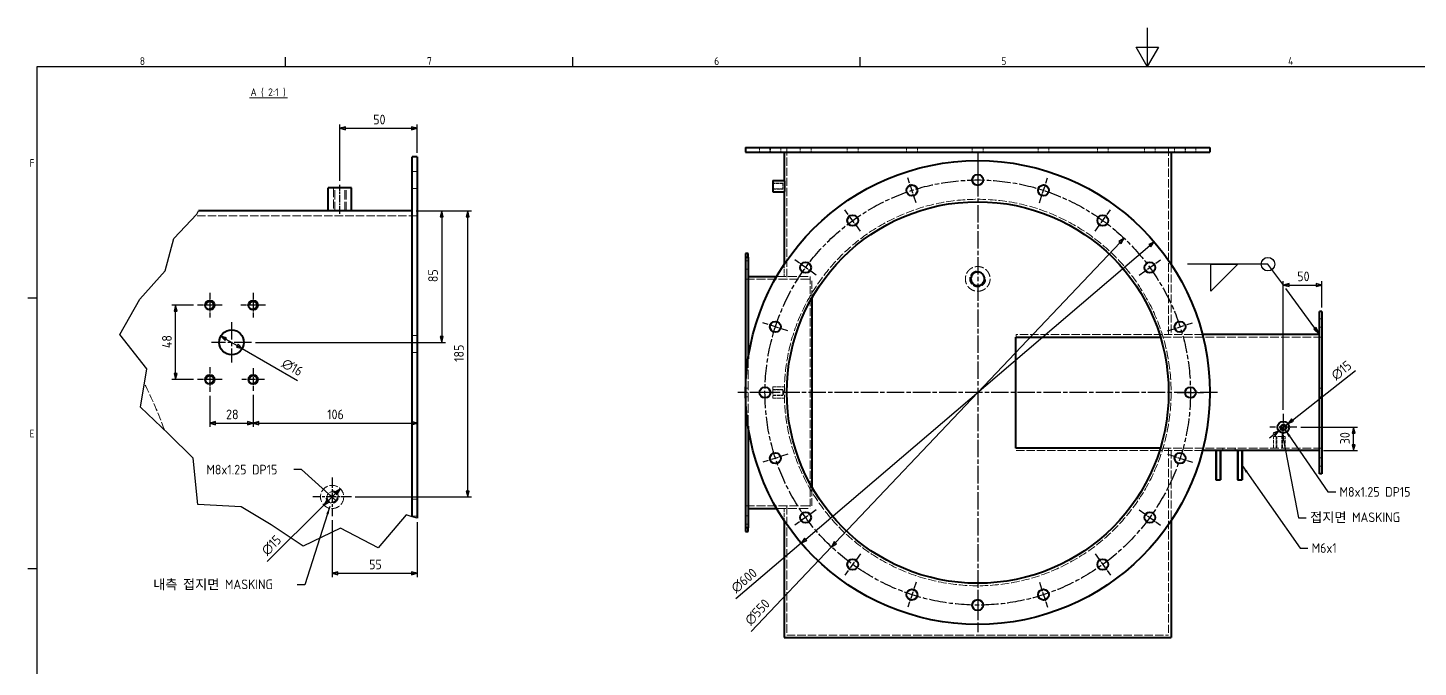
# Model space of a CAD drawing. Header units: millimetres. Extents: x 0 to 2970, y 0 to 2100.
# Drawn here: x 38 to 1835, y 1273 to 2100 of the extents above; entities that cross this region are included whole.
import ezdxf

# ---------------------------------------------------------------- set-up
doc = ezdxf.new("R2010")
doc.units = ezdxf.units.MM
doc.header["$LTSCALE"] = 5
doc.linetypes.add('CHAIN', pattern=[0.3543, 0.2362, -0.0295, 0.0591, -0.0295])
doc.linetypes.add('DASHED', pattern=[0.2067, 0.1654, -0.0413])
doc.layers.get('0').update_dxf_attribs({"color": 3, "lineweight": 25})
for name, color, linetype, lineweight in [('가려진 것(ISO)', 2, 'DASHED', 18), ('가시적인 것(ISO)', 3, 'Continuous', 40), ('가시적인 좁은 것(ISO)', 3, 'Continuous', 35), ('경계(ISO)', 7, 'Continuous', 25), ('기호(ISO)', 5, 'Continuous', 25), ('끊기 선(JIS)', 7, 'Continuous', 25), ('중심 표식(ISO)', 1, 'Continuous', 25), ('중심선(ISO)', 1, 'Continuous', 25), ('치수(ISO)', 2, 'Continuous', 25)]:
    doc.layers.add(name, color=color, linetype=linetype, lineweight=lineweight)
doc.styles.add('문자 텍스트_PSTEK_POSCO', font='isocp.shx')
doc.styles.add('치수 텍스트_PSTEK_POSCO', font='isocp.shx')
doc.styles.add('텍스트 스타일512', font='isocp.shx')
doc.dimstyles.new('치수_PSTEK_POSCO', dxfattribs={"dimscale": 5, "dimtxt": 2.5, "dimasz": 1.5, "dimexe": 1, "dimexo": 1, "dimgap": 1, "dimtad": 1, "dimrnd": 1e-08, "dimdsep": 46, "dimtxsty": '치수 텍스트_PSTEK_POSCO', "dimblk": 'Filled-2', "dimcen": 0.09, "dimdle": 10, "dimclrd": 7, "dimclre": 7, "dimclrt": 2, "dimadec": 1, "dimazin": 2, "dimtfac": 1, "dimtmove": 0, "dimatfit": 3, "dimfxl": 0, "dimtolj": 1, "dimlwd": -1, "dimlwe": -1, "dimarcsym": 0})
doc.dimstyles.new('치수_PSTEK_POSCO$7', dxfattribs={"dimscale": 5, "dimtxt": 2.5, "dimasz": 2, "dimexe": 1, "dimexo": 1, "dimgap": 1, "dimtad": 1, "dimrnd": 1e-08, "dimdsep": 46, "dimtxsty": '치수 텍스트_PSTEK_POSCO', "dimblk": 'Filled-2', "dimcen": 0.09, "dimdle": 10, "dimclrd": 7, "dimclre": 7, "dimclrt": 2, "dimadec": 1, "dimazin": 2, "dimtfac": 1, "dimtmove": 0, "dimatfit": 3, "dimfxl": 0, "dimtolj": 1, "dimlwd": -1, "dimlwe": -1, "dimarcsym": 0})

# ---------------------------------------------------------------- blocks, each defined once
blk = doc.blocks.new('경계 Default Border')
at = {"layer": '경계(ISO)'}
for p, q in [((74.25, 410), (74.25, 412.4)), ((148.5, 410), (148.5, 412.4)), ((222.75, 410), (222.75, 412.4)), ((10, 350), (7.6, 350)), ((10, 280), (7.6, 280))]:
    blk.add_line(p, q, dxfattribs=at)
at = {"layer": '경계(ISO)', "flags": 128}
for points in [[(297, 420), (297, 410), (294.11, 415), (299.89, 415), (297, 410)], [(10, 10), (10, 410), (584, 410), (584, 10), (10, 10)]]:
    blk.add_lwpolyline(points, dxfattribs=at)
at = {"layer": '경계(ISO)', "color": 2, "char_height": 2, "attachment_point": 7, "style": '문자 텍스트_PSTEK_POSCO'}
for s, insert in [('8', (36.55, 410.38)), ('7', (110.8, 410.4)), ('6', (185.05, 410.38)), ('5', (259.3, 410.38)), ('4', (333.44, 410.4)), ('F', (8.03, 384)), ('E', (8.03, 313.98))]:
    blk.add_mtext(s, dxfattribs=dict(at, insert=insert))
blk = doc.blocks.new('Filled-2')
at = {"color": 0}
for p, q in [((0, 0), (-1, 0.27)), ((-1, 0.27), (-1, -0.27)), ((-1, 0), (0, 0)), ((-1, -0.27), (0, 0))]:
    blk.add_line(p, q, dxfattribs=at)
at = {"color": 0, "flags": 128}
blk.add_lwpolyline([(-1, -0.27), (0, 0), (-1, 0.27), (-1, -0.27)], dxfattribs=at)
at = {"color": 0}
blk.add_solid([(-1, -0.27), (0, 0), (-1, 0.27), (-1, -0.27)], dxfattribs=at)
blk = doc.blocks.new('*D36')
at = {"layer": 'Defpoints', "color": 0, "transparency": 16777216}
for p in [(273.3, 1629), (329.3, 1630.2), (329.3, 1588.5)]:
    blk.add_point(p, dxfattribs=at)
at = {"layer": '치수(ISO)', "color": 7, "transparency": 16777216}
for p, q in [((273.3, 1624), (273.3, 1583.5)), ((329.3, 1625.2), (329.3, 1583.5)), ((280.8, 1588.5), (321.8, 1588.5))]:
    blk.add_line(p, q, dxfattribs=at)
at = {"layer": '치수(ISO)', "color": 7, "transparency": 16777216, "xscale": 7.5, "yscale": 7.5, "zscale": 7.5, "rotation": 180}
blk.add_blockref('Filled-2', (273.3, 1588.5), dxfattribs=at)
at = {"layer": '치수(ISO)', "color": 7, "transparency": 16777216, "xscale": 7.5, "yscale": 7.5, "zscale": 7.5}
blk.add_blockref('Filled-2', (329.3, 1588.5), dxfattribs=at)
at = {"layer": '치수(ISO)', "color": 2, "transparency": 16777216, "insert": (294.3, 1599.8), "char_height": 12.5, "attachment_point": 4, "style": '치수 텍스트_PSTEK_POSCO'}
blk.add_mtext('\\A1;28', dxfattribs=at)
blk = doc.blocks.new('*D37')
at = {"layer": 'Defpoints', "color": 0, "transparency": 16777216}
for p in [(329.3, 1630.2), (541.3, 1588.5), (541.3, 1588.5)]:
    blk.add_point(p, dxfattribs=at)
at = {"layer": '치수(ISO)', "color": 7, "transparency": 16777216}
for p, q in [((329.3, 1625.2), (329.3, 1583.5)), ((336.8, 1588.5), (533.8, 1588.5))]:
    blk.add_line(p, q, dxfattribs=at)
at = {"layer": '치수(ISO)', "color": 7, "transparency": 16777216, "xscale": 7.5, "yscale": 7.5, "zscale": 7.5, "rotation": 180}
blk.add_blockref('Filled-2', (329.3, 1588.5), dxfattribs=at)
at = {"layer": '치수(ISO)', "color": 7, "transparency": 16777216, "xscale": 7.5, "yscale": 7.5, "zscale": 7.5}
blk.add_blockref('Filled-2', (541.3, 1588.5), dxfattribs=at)
at = {"layer": '치수(ISO)', "color": 2, "transparency": 16777216, "insert": (425, 1599.8), "char_height": 12.5, "attachment_point": 4, "style": '치수 텍스트_PSTEK_POSCO'}
blk.add_mtext('\\A1;106', dxfattribs=at)
blk = doc.blocks.new('*D38')
at = {"layer": 'Defpoints', "color": 0, "transparency": 16777216}
for p in [(534.9, 1863), (327.3, 1693), (573, 1693)]:
    blk.add_point(p, dxfattribs=at)
at = {"layer": '치수(ISO)', "color": 7, "transparency": 16777216}
for p, q in [((539.9, 1863), (578, 1863)), ((573, 1855.5), (573, 1700.5)), ((332.3, 1693), (578, 1693))]:
    blk.add_line(p, q, dxfattribs=at)
at = {"layer": '치수(ISO)', "color": 7, "transparency": 16777216, "xscale": 7.5, "yscale": 7.5, "zscale": 7.5}
for p, rotation in [((573, 1863), 90), ((573, 1693), 270)]:
    blk.add_blockref('Filled-2', p, dxfattribs=dict(at, rotation=rotation))
at = {"layer": '치수(ISO)', "color": 2, "transparency": 16777216, "insert": (561.8, 1770.9), "char_height": 12.5, "attachment_point": 4, "rotation": 90, "style": '치수 텍스트_PSTEK_POSCO'}
blk.add_mtext('\\A1;85', dxfattribs=at)
blk = doc.blocks.new('*D39')
at = {"layer": 'Defpoints', "color": 0, "transparency": 16777216}
for p in [(229.1, 1741), (257.3, 1741), (257.3, 1645)]:
    blk.add_point(p, dxfattribs=at)
at = {"layer": '치수(ISO)', "color": 7, "transparency": 16777216}
for p, q in [((252.3, 1741), (224.1, 1741)), ((229.1, 1652.5), (229.1, 1733.5)), ((252.3, 1645), (224.1, 1645))]:
    blk.add_line(p, q, dxfattribs=at)
at = {"layer": '치수(ISO)', "color": 7, "transparency": 16777216, "xscale": 7.5, "yscale": 7.5, "zscale": 7.5}
for p, rotation in [((229.1, 1741), 90), ((229.1, 1645), 270)]:
    blk.add_blockref('Filled-2', p, dxfattribs=dict(at, rotation=rotation))
at = {"layer": '치수(ISO)', "color": 2, "transparency": 16777216, "insert": (217.8, 1685.5), "char_height": 12.5, "attachment_point": 4, "rotation": 90, "style": '치수 텍스트_PSTEK_POSCO'}
blk.add_mtext('\\A1;48', dxfattribs=at)
blk = doc.blocks.new('*D40')
at = {"layer": 'Defpoints', "color": 0, "transparency": 16777216}
for p in [(287.5, 1701), (315.2, 1685)]:
    blk.add_point(p, dxfattribs=at)
at = {"layer": '치수(ISO)', "color": 7, "transparency": 16777216}
for p, q in [((294, 1697.3), (308.7, 1688.8)), ((315.2, 1685), (386.8, 1643.7))]:
    blk.add_line(p, q, dxfattribs=at)
at = {"layer": '치수(ISO)', "color": 7, "transparency": 16777216, "xscale": 7.5, "yscale": 7.5, "zscale": 7.5}
for p, rotation in [((287.5, 1701), 150.0000000000048), ((315.2, 1685), 330.0000000000048)]:
    blk.add_blockref('Filled-2', p, dxfattribs=dict(at, rotation=rotation))
at = {"layer": '치수(ISO)', "color": 2, "transparency": 16777216, "insert": (368.1, 1667.5), "char_height": 12.5, "attachment_point": 4, "rotation": 330, "style": '치수 텍스트_PSTEK_POSCO'}
blk.add_mtext('\\A1;∅16', dxfattribs=at)
blk = doc.blocks.new('*D41')
at = {"layer": 'Defpoints', "color": 0, "transparency": 16777216}
for p in [(541.3, 1970), (541.3, 1933), (441.3, 1896.8)]:
    blk.add_point(p, dxfattribs=at)
at = {"layer": '치수(ISO)', "color": 7, "transparency": 16777216}
for p, q in [((441.3, 1901.8), (441.3, 1975)), ((448.8, 1970), (533.8, 1970)), ((541.3, 1938), (541.3, 1975))]:
    blk.add_line(p, q, dxfattribs=at)
at = {"layer": '치수(ISO)', "color": 7, "transparency": 16777216, "xscale": 7.5, "yscale": 7.5, "zscale": 7.5, "rotation": 180}
blk.add_blockref('Filled-2', (441.3, 1970), dxfattribs=at)
at = {"layer": '치수(ISO)', "color": 7, "transparency": 16777216, "xscale": 7.5, "yscale": 7.5, "zscale": 7.5}
blk.add_blockref('Filled-2', (541.3, 1970), dxfattribs=at)
at = {"layer": '치수(ISO)', "color": 2, "transparency": 16777216, "insert": (484.5, 1981.3), "char_height": 12.5, "attachment_point": 4, "style": '치수 텍스트_PSTEK_POSCO'}
blk.add_mtext('\\A1;50', dxfattribs=at)
blk = doc.blocks.new('*D42')
at = {"layer": 'Defpoints', "color": 0, "transparency": 16777216}
for p in [(1710.9, 1767.1), (1710.9, 1733.1), (1660.9, 1600.6)]:
    blk.add_point(p, dxfattribs=at)
at = {"layer": '치수(ISO)', "color": 7, "transparency": 16777216}
for p, q in [((1660.9, 1605.6), (1660.9, 1772.1)), ((1668.4, 1767.1), (1703.4, 1767.1)), ((1710.9, 1738.1), (1710.9, 1772.1))]:
    blk.add_line(p, q, dxfattribs=at)
at = {"layer": '치수(ISO)', "color": 7, "transparency": 16777216, "xscale": 7.5, "yscale": 7.5, "zscale": 7.5, "rotation": 180}
blk.add_blockref('Filled-2', (1660.9, 1767.1), dxfattribs=at)
at = {"layer": '치수(ISO)', "color": 7, "transparency": 16777216, "xscale": 7.5, "yscale": 7.5, "zscale": 7.5}
blk.add_blockref('Filled-2', (1710.9, 1767.1), dxfattribs=at)
at = {"layer": '치수(ISO)', "color": 2, "transparency": 16777216, "insert": (1679, 1778.4), "char_height": 12.5, "attachment_point": 4, "style": '치수 텍스트_PSTEK_POSCO'}
blk.add_mtext('\\A1;50', dxfattribs=at)
blk = doc.blocks.new('*D43')
at = {"layer": 'Defpoints', "color": 0, "transparency": 16777216}
for p in [(1678.4, 1583.1), (1751.8, 1583.1), (1707.7, 1553.1)]:
    blk.add_point(p, dxfattribs=at)
at = {"layer": '치수(ISO)', "color": 7, "transparency": 16777216}
for p, q in [((1683.4, 1583.1), (1756.8, 1583.1)), ((1751.8, 1560.6), (1751.8, 1575.6)), ((1712.7, 1553.1), (1756.8, 1553.1))]:
    blk.add_line(p, q, dxfattribs=at)
at = {"layer": '치수(ISO)', "color": 7, "transparency": 16777216, "xscale": 7.5, "yscale": 7.5, "zscale": 7.5}
for p, rotation in [((1751.8, 1583.1), 90), ((1751.8, 1553.1), 270)]:
    blk.add_blockref('Filled-2', p, dxfattribs=dict(at, rotation=rotation))
at = {"layer": '치수(ISO)', "color": 2, "transparency": 16777216, "insert": (1740.6, 1561.2), "char_height": 12.5, "attachment_point": 4, "rotation": 90, "style": '치수 텍스트_PSTEK_POSCO'}
blk.add_mtext('\\A1;30', dxfattribs=at)
blk = doc.blocks.new('*D44')
at = {"layer": 'Defpoints', "color": 0, "transparency": 16777216}
for p in [(1666.8, 1587.8), (1655, 1578.5)]:
    blk.add_point(p, dxfattribs=at)
at = {"layer": '치수(ISO)', "color": 7, "transparency": 16777216}
for p, q in [((1672.7, 1592.4), (1754.3, 1656.7)), ((1655, 1578.5), (1666.8, 1587.8)), ((1649.1, 1573.8), (1643.3, 1569.2))]:
    blk.add_line(p, q, dxfattribs=at)
at = {"layer": '치수(ISO)', "color": 7, "transparency": 16777216, "xscale": 7.5, "yscale": 7.5, "zscale": 7.5}
for p, rotation in [((1666.8, 1587.8), 218.2331108641591), ((1655, 1578.5), 38.23311086415909)]:
    blk.add_blockref('Filled-2', p, dxfattribs=dict(at, rotation=rotation))
at = {"layer": '치수(ISO)', "color": 2, "transparency": 16777216, "insert": (1725.3, 1648.2), "char_height": 12.5, "attachment_point": 4, "rotation": 38.2331, "style": '치수 텍스트_PSTEK_POSCO'}
blk.add_mtext('\\A1;∅15', dxfattribs=at)
blk = doc.blocks.new('*D45')
at = {"layer": 'Defpoints', "color": 0, "transparency": 16777216}
for p in [(431.3, 1468), (541.3, 1465.5), (541.3, 1394.3)]:
    blk.add_point(p, dxfattribs=at)
at = {"layer": '치수(ISO)', "color": 7, "transparency": 16777216}
for p, q in [((431.3, 1463), (431.3, 1389.3)), ((541.3, 1460.5), (541.3, 1389.3)), ((438.8, 1394.3), (533.8, 1394.3))]:
    blk.add_line(p, q, dxfattribs=at)
at = {"layer": '치수(ISO)', "color": 7, "transparency": 16777216, "xscale": 7.5, "yscale": 7.5, "zscale": 7.5, "rotation": 180}
blk.add_blockref('Filled-2', (431.3, 1394.3), dxfattribs=at)
at = {"layer": '치수(ISO)', "color": 7, "transparency": 16777216, "xscale": 7.5, "yscale": 7.5, "zscale": 7.5}
blk.add_blockref('Filled-2', (541.3, 1394.3), dxfattribs=at)
at = {"layer": '치수(ISO)', "color": 2, "transparency": 16777216, "insert": (479.2, 1405.6), "char_height": 12.5, "attachment_point": 4, "style": '치수 텍스트_PSTEK_POSCO'}
blk.add_mtext('\\A1;55', dxfattribs=at)
blk = doc.blocks.new('*D46')
at = {"layer": 'Defpoints', "color": 0, "transparency": 16777216}
for p in [(534.9, 1863), (606.6, 1863), (456.3, 1493)]:
    blk.add_point(p, dxfattribs=at)
at = {"layer": '치수(ISO)', "color": 7, "transparency": 16777216}
for p, q in [((539.9, 1863), (611.6, 1863)), ((606.6, 1500.5), (606.6, 1855.5)), ((461.3, 1493), (611.6, 1493))]:
    blk.add_line(p, q, dxfattribs=at)
at = {"layer": '치수(ISO)', "color": 7, "transparency": 16777216, "xscale": 7.5, "yscale": 7.5, "zscale": 7.5}
for p, rotation in [((606.6, 1863), 90), ((606.6, 1493), 270)]:
    blk.add_blockref('Filled-2', p, dxfattribs=dict(at, rotation=rotation))
at = {"layer": '치수(ISO)', "color": 2, "transparency": 16777216, "insert": (595.3, 1667.8), "char_height": 12.5, "attachment_point": 4, "rotation": 90, "style": '치수 텍스트_PSTEK_POSCO'}
blk.add_mtext('\\A1;185', dxfattribs=at)
blk = doc.blocks.new('*D47')
at = {"layer": 'Defpoints', "color": 0, "transparency": 16777216}
for p in [(442, 1503.6), (420.7, 1482.4)]:
    blk.add_point(p, dxfattribs=at)
at = {"layer": '치수(ISO)', "color": 7, "transparency": 16777216}
for p, q in [((436.7, 1498.3), (426, 1487.7)), ((420.7, 1482.4), (347.6, 1409.3))]:
    blk.add_line(p, q, dxfattribs=at)
at = {"layer": '치수(ISO)', "color": 7, "transparency": 16777216, "xscale": 7.5, "yscale": 7.5, "zscale": 7.5}
for p, rotation in [((442, 1503.6), 44.99999999999113), ((420.7, 1482.4), 224.9999999999911)]:
    blk.add_blockref('Filled-2', p, dxfattribs=dict(at, rotation=rotation))
at = {"layer": '치수(ISO)', "color": 2, "transparency": 16777216, "insert": (343.2, 1420.8), "char_height": 12.5, "attachment_point": 4, "rotation": 45, "style": '치수 텍스트_PSTEK_POSCO'}
blk.add_mtext('\\A1;∅15', dxfattribs=at)
blk = doc.blocks.new('*D48')
at = {"layer": 'Defpoints', "color": 0, "transparency": 16777216}
for p in [(1494, 1823), (1037.8, 1433.2)]:
    blk.add_point(p, dxfattribs=at)
at = {"layer": '치수(ISO)', "color": 7, "transparency": 16777216}
for p, q in [((1488.3, 1818.1), (1043.6, 1438.1)), ((1037.8, 1433.2), (953.3, 1361))]:
    blk.add_line(p, q, dxfattribs=at)
at = {"layer": '치수(ISO)', "color": 7, "transparency": 16777216, "xscale": 7.5, "yscale": 7.5, "zscale": 7.5}
for p, rotation in [((1494, 1823), 40.51368063822812), ((1037.8, 1433.2), 220.5136806382281)]:
    blk.add_blockref('Filled-2', p, dxfattribs=dict(at, rotation=rotation))
at = {"layer": '치수(ISO)', "color": 2, "transparency": 16777216, "insert": (949.8, 1372.8), "char_height": 12.5, "attachment_point": 4, "rotation": 40.5137, "style": '치수 텍스트_PSTEK_POSCO'}
blk.add_mtext('\\A1;∅600', dxfattribs=at)
blk = doc.blocks.new('*D49')
at = {"layer": 'Defpoints', "color": 0, "transparency": 16777216}
for p in [(1455.1, 1827.7), (1076.8, 1428.5)]:
    blk.add_point(p, dxfattribs=at)
at = {"layer": '치수(ISO)', "color": 7, "transparency": 16777216}
for p, q in [((1449.9, 1822.3), (1081.9, 1433.9)), ((1076.8, 1428.5), (972.9, 1318.9))]:
    blk.add_line(p, q, dxfattribs=at)
at = {"layer": '치수(ISO)', "color": 7, "transparency": 16777216, "xscale": 7.5, "yscale": 7.5, "zscale": 7.5}
for p, rotation in [((1455.1, 1827.7), 46.54024330876851), ((1076.8, 1428.5), 226.5402433087685)]:
    blk.add_blockref('Filled-2', p, dxfattribs=dict(at, rotation=rotation))
at = {"layer": '치수(ISO)', "color": 2, "transparency": 16777216, "insert": (968.2, 1330.3), "char_height": 12.5, "attachment_point": 4, "rotation": 46.5402, "style": '치수 텍스트_PSTEK_POSCO'}
blk.add_mtext('\\A1;∅550', dxfattribs=at)
blk = doc.blocks.new('용접 기호 식별자3')
at = {"layer": '기호(ISO)', "color": 7}
for p, q in [((328.21, 358.84), (307.46, 358.84)), ((332.29, 353.28), (328.21, 358.84)), ((340.36, 342.24), (332.83, 352.53)), ((340.69, 342.47), (340.04, 342)), ((340.04, 342), (341.55, 340.62)), ((340.36, 342.24), (341.55, 340.62)), ((341.55, 340.62), (340.69, 342.47))]:
    blk.add_line(p, q, dxfattribs=at)
at = {"layer": '기호(ISO)'}
for p, q in [((313.46, 358.84), (320.46, 358.84)), ((320.46, 358.84), (313.46, 351.84)), ((313.46, 351.84), (313.46, 358.84))]:
    blk.add_line(p, q, dxfattribs=at)
at = {"layer": '기호(ISO)', "color": 7, "flags": 128}
blk.add_lwpolyline([(340.04, 342), (341.55, 340.62), (340.69, 342.47), (340.04, 342)], dxfattribs=at)
at = {"layer": '기호(ISO)'}
blk.add_circle((328.21, 358.84), 1.75, dxfattribs=at)
at = {"layer": '기호(ISO)', "color": 7}
blk.add_solid([(340.04, 342), (341.55, 340.62), (340.69, 342.47), (340.04, 342)], dxfattribs=at)

msp = doc.modelspace()

# ---------------------------------------------------------------- linework, layer by layer
at = {"layer": '가려진 것(ISO)', "ltscale": 2.285536}
for p, q in [((983.9251, 1939.1106), (983.9251, 1945.1106)), ((997.3846, 1939.1106), (997.3846, 1945.1106)), ((997.9251, 1939.1106), (997.9251, 1945.1106)), ((1011.3846, 1939.1106), (1011.3846, 1945.1106)), ((1036.4454, 1939.1106), (1036.4454, 1945.1106)), ((1050.4454, 1939.1106), (1050.4454, 1945.1106)), ((1097.2842, 1939.1106), (1097.2842, 1945.1106)), ((1111.2842, 1939.1106), (1111.2842, 1945.1106)), ((1173.9454, 1939.1106), (1173.9454, 1945.1106)), ((1187.9454, 1939.1106), (1187.9454, 1945.1106)), ((1258.9251, 1939.1106), (1258.9251, 1945.1106)), ((1272.9251, 1939.1106), (1272.9251, 1945.1106)), ((1343.9048, 1939.1106), (1343.9048, 1945.1106)), ((1357.9048, 1939.1106), (1357.9048, 1945.1106)), ((1420.566, 1939.1106), (1420.566, 1945.1106)), ((1434.566, 1939.1106), (1434.566, 1945.1106)), ((1481.4048, 1939.1106), (1481.4048, 1945.1106)), ((1495.4048, 1939.1106), (1495.4048, 1945.1106)), ((1520.4656, 1939.1106), (1520.4656, 1945.1106)), ((1533.9251, 1939.1106), (1533.9251, 1945.1106)), ((1534.4656, 1939.1106), (1534.4656, 1945.1106)), ((1547.9251, 1939.1106), (1547.9251, 1945.1106))]:
    msp.add_line(p, q, dxfattribs=at)
at = {"layer": '가려진 것(ISO)', "ltscale": 12.667932}
msp.add_line((1019.1251, 1945.1106), (1019.1251, 1774.9106), dxfattribs=at)
at = {"layer": '가려진 것(ISO)', "ltscale": 13.18067}
msp.add_line((1512.7251, 1945.1106), (1512.7251, 1699.9106), dxfattribs=at)
at = {"layer": '가려진 것(ISO)', "ltscale": 2.437912}
for p, q in [((534.9494, 1914.0095), (541.3494, 1914.0095)), ((534.9494, 1892.0095), (541.3494, 1892.0095)), ((534.9494, 1702.0095), (541.3494, 1702.0095)), ((534.9494, 1680.0095), (541.3494, 1680.0095)), ((534.9494, 1490.0095), (541.3494, 1490.0095)), ((534.9494, 1468.0095), (541.3494, 1468.0095))]:
    msp.add_line(p, q, dxfattribs=at)
at = {"layer": '가려진 것(ISO)', "ltscale": 14.513788}
for p, q in [((433.3494, 1893.0095), (433.3494, 1863.0095)), ((434.7024, 1863.0095), (434.7024, 1893.0095)), ((447.9964, 1863.0095), (447.9964, 1893.0095)), ((449.3494, 1863.0095), (449.3494, 1893.0095))]:
    msp.add_line(p, q, dxfattribs=at)
at = {"layer": '가려진 것(ISO)', "ltscale": 4.952111}
for p, q in [((1013.9251, 1899.1106), (1000.9251, 1899.1106)), ((1013.9251, 1898.4341), (1000.9251, 1898.4341)), ((1013.9251, 1891.7871), (1000.9251, 1891.7871)), ((1000.9251, 1891.1106), (1013.9251, 1891.1106)), ((1013.9251, 1632.1106), (1000.9251, 1632.1106)), ((1000.9251, 1631.4341), (1013.9251, 1631.4341)), ((1000.9251, 1624.7871), (1013.9251, 1624.7871)), ((1000.9251, 1624.1106), (1013.9251, 1624.1106))]:
    msp.add_line(p, q, dxfattribs=at)
at = {"layer": '가려진 것(ISO)', "ltscale": 4.786925}
for p, q in [((1013.9251, 1899.1106), (1013.9251, 1891.1106)), ((1013.9251, 1624.1106), (1013.9251, 1632.1106))]:
    msp.add_line(p, q, dxfattribs=at)
at = {"layer": '가려진 것(ISO)', "ltscale": 13.234073}
msp.add_line((541.3494, 1856.6095), (254.1237, 1856.6095), dxfattribs=at)
at = {"layer": '가려진 것(ISO)', "ltscale": 1.218906}
for p, q in [((969.1251, 1798.6106), (965.9251, 1798.6106)), ((969.1251, 1787.6106), (965.9251, 1787.6106)), ((1707.7251, 1723.6106), (1710.9251, 1723.6106)), ((1707.7251, 1712.6106), (1710.9251, 1712.6106)), ((969.1251, 1633.6106), (965.9251, 1633.6106)), ((969.1251, 1622.6106), (965.9251, 1622.6106)), ((1707.7251, 1633.6106), (1710.9251, 1633.6106)), ((1707.7251, 1622.6106), (1710.9251, 1622.6106)), ((1582.9251, 1556.3106), (1582.9251, 1553.1106)), ((1598.9251, 1556.3106), (1598.9251, 1553.1106)), ((1707.7251, 1543.6106), (1710.9251, 1543.6106)), ((1707.7251, 1532.6106), (1710.9251, 1532.6106)), ((969.1251, 1468.6106), (965.9251, 1468.6106)), ((969.1251, 1457.6106), (965.9251, 1457.6106))]:
    msp.add_line(p, q, dxfattribs=at)
at = {"layer": '가려진 것(ISO)', "ltscale": 6.030642}
for p, q in [((1015.9251, 1793.9419), (1015.9251, 1778.1106)), ((1015.9251, 1478.1106), (1015.9251, 1462.2794))]:
    msp.add_line(p, q, dxfattribs=at)
at = {"layer": '가려진 것(ISO)', "ltscale": 12.555289}
for p, q in [((1515.9251, 1793.9419), (1515.9251, 1703.1106)), ((1515.9251, 1553.1106), (1515.9251, 1462.2794))]:
    msp.add_line(p, q, dxfattribs=at)
at = {"layer": '가려진 것(ISO)', "ltscale": 13.763767}
for p, q in [((965.9251, 1774.9106), (1051.2742, 1774.9106)), ((965.9251, 1481.3106), (1051.2742, 1481.3106))]:
    msp.add_line(p, q, dxfattribs=at)
at = {"layer": '가려진 것(ISO)', "ltscale": 13.965899}
for p, q in [((1006.1175, 1778.1106), (1049.4188, 1778.1106)), ((1006.1175, 1478.1106), (1049.4188, 1478.1106))]:
    msp.add_line(p, q, dxfattribs=at)
at = {"layer": '가려진 것(ISO)', "ltscale": 12.094824}
for p, q in [((1049.4188, 1778.1106), (1049.4188, 1753.1106)), ((1051.2742, 1749.9106), (1051.2742, 1774.9106)), ((1049.4188, 1503.1106), (1049.4188, 1478.1106)), ((1051.2742, 1481.3106), (1051.2742, 1506.3106))]:
    msp.add_line(p, q, dxfattribs=at)
at = {"layer": '가려진 것(ISO)', "ltscale": 12.731393}
msp.add_line((1049.4188, 1503.1106), (1049.4188, 1753.1106), dxfattribs=at)
at = {"layer": '가려진 것(ISO)', "ltscale": 12.890285}
for p, q in [((1504.4099, 1703.1106), (1315.6745, 1703.1106)), ((1315.6745, 1553.1106), (1504.4099, 1553.1106))]:
    msp.add_line(p, q, dxfattribs=at)
at = {"layer": '가려진 것(ISO)', "ltscale": 13.194353}
msp.add_line((1315.6745, 1703.1106), (1315.6745, 1553.1106), dxfattribs=at)
at = {"layer": '가려진 것(ISO)', "ltscale": 13.473636}
for p, q in [((1710.9251, 1699.9106), (1502.0501, 1699.9106)), ((1710.9251, 1556.3106), (1502.0501, 1556.3106))]:
    msp.add_line(p, q, dxfattribs=at)
at = {"layer": '가려진 것(ISO)', "ltscale": 12.575944}
for p, q in [((1556.3989, 1703.1106), (1504.4099, 1703.1106)), ((1556.3989, 1553.1106), (1504.4099, 1553.1106))]:
    msp.add_line(p, q, dxfattribs=at)
at = {"layer": '가려진 것(ISO)', "ltscale": 14.094759}
msp.add_line((969.1251, 1671.8114), (969.1251, 1584.4098), dxfattribs=at)
at = {"layer": '가려진 것(ISO)', "ltscale": 11.399102}
for p, q in [((1000.9251, 1635.6106), (1000.9251, 1620.6106)), ((1663.4251, 1571.3106), (1648.4251, 1571.3106))]:
    msp.add_line(p, q, dxfattribs=at)
at = {"layer": '가려진 것(ISO)', "ltscale": 5.756855}
for p, q in [((1000.9251, 1635.6106), (1016.0376, 1635.6106)), ((1000.9251, 1620.6106), (1016.0376, 1620.6106))]:
    msp.add_line(p, q, dxfattribs=at)
at = {"layer": '가려진 것(ISO)', "ltscale": 1.476918}
for q in [(1013.9251, 1631.4341), (1013.9251, 1624.7871)]:
    msp.add_line((1015.9221, 1628.1106), q, dxfattribs=at)
at = {"layer": '가려진 것(ISO)', "ltscale": 5.71399}
for p, q in [((1648.4251, 1556.3106), (1648.4251, 1571.3106)), ((1651.9251, 1571.3106), (1651.9251, 1556.3106)), ((1652.6016, 1556.3106), (1652.6016, 1571.3106)), ((1659.2486, 1556.3106), (1659.2486, 1571.3106)), ((1659.9251, 1556.3106), (1659.9251, 1571.3106)), ((1663.4251, 1556.3106), (1663.4251, 1571.3106))]:
    msp.add_line(p, q, dxfattribs=at)
at = {"layer": '가려진 것(ISO)', "ltscale": 13.008655}
msp.add_line((1512.7251, 1556.3106), (1512.7251, 1314.3106), dxfattribs=at)
at = {"layer": '가려진 것(ISO)', "ltscale": 13.46557}
msp.add_line((1019.1251, 1481.3106), (1019.1251, 1314.3106), dxfattribs=at)
at = {"layer": '가려진 것(ISO)', "ltscale": 13.161631}
msp.add_line((1019.1251, 1314.3106), (1512.7251, 1314.3106), dxfattribs=at)
at = {"layer": '가려진 것(ISO)', "ltscale": 13.102417}
msp.add_circle((1265.9251, 1628.1106), 250, dxfattribs=at)
at = {"layer": '가려진 것(ISO)', "ltscale": 13.922766}
msp.add_circle((1265.9251, 1775.1106), 9.1604, dxfattribs=at)
at = {"layer": '가려진 것(ISO)', "ltscale": 13.364307}
msp.add_circle((1265.9251, 1775.1106), 8.793, dxfattribs=at)
at = {"layer": '가려진 것(ISO)', "ltscale": 13.027546}
msp.add_circle((431.3494, 1493.0095), 15, dxfattribs=at)
at = {"layer": '가려진 것(ISO)', "ltscale": 13.470193}
msp.add_circle((431.3494, 1493.0095), 6.647, dxfattribs=at)
at = {"layer": '가려진 것(ISO)', "ltscale": 11.678567}
msp.add_arc((1265.9251, 1775.1106), 10.2452, 100, 10, dxfattribs=at)
at = {"layer": '가려진 것(ISO)', "ltscale": 12.621233}
msp.add_arc((-348.6506, 1373.0095), 600, 20.1746012, 26.4026736, dxfattribs=at)
at = {"layer": '가려진 것(ISO)', "ltscale": 12.159042}
msp.add_arc((431.3494, 1493.0095), 8, 190, 100, dxfattribs=at)
at = {"layer": '가려진 것(ISO)', "ltscale": 13.899457}
msp.add_open_spline([(1281.9251, 1775.1106), (1281.9251, 1776.1154), (1281.8289, 1777.1544), (1281.4239, 1779.2212), (1281.1151, 1780.2488), (1280.2986, 1782.2198), (1279.7902, 1783.1646), (1278.6154, 1784.9119), (1277.9489, 1785.7142), (1276.5287, 1787.1345), (1275.7263, 1787.8009), (1273.9791, 1788.9757), (1273.0343, 1789.4841), (1271.0633, 1790.3006), (1270.0356, 1790.6094), (1267.9689, 1791.0145), (1266.9299, 1791.1106), (1264.9203, 1791.1106), (1263.8813, 1791.0145), (1261.8146, 1790.6094), (1260.7869, 1790.3006), (1258.8159, 1789.4841), (1257.8711, 1788.9757), (1256.1239, 1787.8009), (1255.3215, 1787.1345), (1253.9013, 1785.7142), (1253.2348, 1784.9119), (1252.06, 1783.1646), (1251.5516, 1782.2198), (1250.7351, 1780.2488), (1250.4263, 1779.2212), (1250.0213, 1777.1544), (1249.9251, 1776.1154), (1249.9251, 1774.1058), (1250.0213, 1773.0668), (1250.4263, 1771.0001), (1250.7351, 1769.9724), (1251.5516, 1768.0015), (1252.06, 1767.0566), (1253.2348, 1765.3094), (1253.9013, 1764.5071), (1255.3215, 1763.0868), (1256.1239, 1762.4203), (1257.8711, 1761.2455), (1258.8159, 1760.7371), (1260.7869, 1759.9206), (1261.8146, 1759.6118), (1263.8813, 1759.2068), (1264.9203, 1759.1106), (1266.9299, 1759.1106), (1267.9689, 1759.2068), (1270.0356, 1759.6118), (1271.0633, 1759.9206), (1273.0343, 1760.7371), (1273.9791, 1761.2455), (1275.7263, 1762.4203), (1276.5287, 1763.0868), (1277.9489, 1764.5071), (1278.6154, 1765.3094), (1279.7902, 1767.0566), (1280.2986, 1768.0015), (1281.1151, 1769.9724), (1281.4239, 1771.0001), (1281.8289, 1773.0668), (1281.9251, 1774.1058), (1281.9251, 1775.1106)], degree=3, knots=[0, 0, 0, 0, 0.301437823, 0.301437823, 0.602875646, 0.602875646, 0.904313469, 0.904313469, 1.205751292, 1.205751292, 1.507188944, 1.507188944, 1.808626596, 1.808626596, 2.110064248, 2.110064248, 2.4115019, 2.4115019, 2.712939552, 2.712939552, 3.014377204, 3.014377204, 3.315814856, 3.315814856, 3.617252508, 3.617252508, 3.918690331, 3.918690331, 4.220128154, 4.220128154, 4.521565977, 4.521565977, 4.8230038, 4.8230038, 5.124441623, 5.124441623, 5.425879446, 5.425879446, 5.72731727, 5.72731727, 6.028755093, 6.028755093, 6.330192745, 6.330192745, 6.631630396, 6.631630396, 6.933068048, 6.933068048, 7.2345057, 7.2345057, 7.535943352, 7.535943352, 7.837381004, 7.837381004, 8.138818656, 8.138818656, 8.440256308, 8.440256308, 8.741694131, 8.741694131, 9.043131954, 9.043131954, 9.344569777, 9.344569777, 9.6460076, 9.6460076, 9.6460076, 9.6460076], dxfattribs=at)
at = {"layer": '가시적인 것(ISO)'}
for p, q in [((965.9251, 1945.1106), (1565.9251, 1945.1106)), ((965.9251, 1945.1106), (965.9251, 1939.1106)), ((1565.9251, 1945.1106), (1565.9251, 1939.1106)), ((541.3494, 1933.0095), (534.9494, 1933.0095)), ((534.9494, 1467.4505), (534.9494, 1933.0095)), ((541.3494, 1933.0095), (541.3494, 1465.5464)), ((965.9251, 1939.1106), (1565.9251, 1939.1106)), ((1015.9251, 1939.1106), (1015.9251, 1902.6106)), ((1515.9251, 1939.1106), (1515.9251, 1793.9419)), ((456.3494, 1893.0095), (426.3494, 1893.0095)), ((426.3494, 1863.0095), (426.3494, 1893.0095)), ((456.3494, 1863.0095), (456.3494, 1893.0095)), ((1000.9251, 1902.6106), (1000.9251, 1887.6106)), ((1000.9251, 1902.6106), (1015.9251, 1902.6106)), ((1000.9251, 1887.6106), (1015.9251, 1887.6106)), ((1015.9251, 1887.6106), (1015.9251, 1793.9419)), ((534.9494, 1863.0095), (258.7029, 1863.0095)), ((969.1251, 1808.1106), (965.9251, 1808.1106)), ((965.9251, 1808.1106), (965.9251, 1803.1106)), ((965.9251, 1803.1106), (969.1251, 1803.1106)), ((965.9251, 1803.1106), (965.9251, 1453.1106)), ((969.1251, 1803.1106), (969.1251, 1808.1106)), ((969.1251, 1803.1106), (969.1251, 1671.8114)), ((969.1251, 1778.1106), (1006.1175, 1778.1106)), ((1051.2742, 1749.9106), (1051.2742, 1506.3106)), ((1710.9251, 1733.1106), (1707.7251, 1733.1106)), ((1707.7251, 1523.1106), (1707.7251, 1733.1106)), ((1710.9251, 1733.1106), (1710.9251, 1523.1106)), ((1315.3518, 1556.3106), (1315.3518, 1699.9106)), ((1315.3518, 1699.9106), (1502.0501, 1699.9106)), ((1707.7251, 1703.1106), (1556.3989, 1703.1106)), ((969.1251, 1584.4098), (969.1251, 1453.1106)), ((1502.0501, 1556.3106), (1315.3518, 1556.3106)), ((1707.7251, 1553.1106), (1556.3989, 1553.1106)), ((1573.9251, 1553.1106), (1573.9251, 1515.1106)), ((1579.9251, 1553.1106), (1579.9251, 1515.1106)), ((1601.9251, 1553.1106), (1601.9251, 1515.1106)), ((1607.9251, 1553.1106), (1607.9251, 1515.1106)), ((1573.9251, 1515.1106), (1579.9251, 1515.1106)), ((1601.9251, 1515.1106), (1607.9251, 1515.1106)), ((1710.9251, 1523.1106), (1707.7251, 1523.1106)), ((969.1251, 1478.1106), (1006.1175, 1478.1106)), ((1015.9251, 1462.2794), (1015.9251, 1311.1106)), ((1515.9251, 1462.2794), (1515.9251, 1311.1106)), ((969.1251, 1453.1106), (965.9251, 1453.1106)), ((965.9251, 1453.1106), (965.9251, 1448.1106)), ((965.9251, 1448.1106), (969.1251, 1448.1106)), ((969.1251, 1448.1106), (969.1251, 1453.1106)), ((1015.9251, 1311.1106), (1515.9251, 1311.1106))]:
    msp.add_line(p, q, dxfattribs=at)
for centre, radius in [((1265.9251, 1628.1106), 300), ((1265.9251, 1903.1106), 7), ((1180.9454, 1889.6512), 7), ((1350.9048, 1889.6512), 7), ((1265.9251, 1628.1106), 246.8), ((1104.2842, 1850.5903), 7), ((1427.566, 1850.5903), 7), ((1043.4454, 1789.7516), 7), ((1488.4048, 1789.7516), 7), ((273.3494, 1741.0095), 6), ((329.3494, 1741.0095), 6), ((301.3494, 1693.0095), 16), ((1004.3846, 1713.0903), 7), ((1527.4656, 1713.0903), 7), ((273.3494, 1645.0095), 6), ((329.3494, 1645.0095), 6), ((990.9251, 1628.1106), 7), ((1540.9251, 1628.1106), 7), ((1660.9251, 1583.1106), 7.5), ((1660.9251, 1583.1106), 3.3235), ((1004.3846, 1543.131), 7), ((1527.4656, 1543.131), 7), ((1043.4454, 1466.4697), 7), ((1488.4048, 1466.4697), 7), ((1104.2842, 1405.631), 7), ((1427.566, 1405.631), 7), ((1180.9454, 1366.5701), 7), ((1350.9048, 1366.5701), 7), ((1265.9251, 1353.1106), 7)]:
    msp.add_circle(centre, radius, dxfattribs=at)
for points, knots in [([(1015.9251, 1902.6106), (1015.9275, 1902.5353), (1015.931, 1902.4224), (1015.9522, 1901.657), (1015.9672, 1901.0798), (1015.9955, 1899.7481), (1016.0105, 1898.9047), (1016.0318, 1897.0569), (1016.0376, 1896.0524), (1016.0376, 1895.1106)], [3.39039841, 3.39039841, 3.39039841, 3.39039841, 3.672931606, 3.672931606, 3.955464803, 3.955464803, 4.237998008, 4.237998008, 4.520531213, 4.520531213, 4.520531213, 4.520531213]), ([(1016.0376, 1895.1106), (1016.0376, 1894.1689), (1016.0318, 1893.1643), (1016.0105, 1891.3165), (1015.9955, 1890.4732), (1015.9672, 1889.1415), (1015.9522, 1888.5643), (1015.931, 1887.7989), (1015.9275, 1887.6859), (1015.9251, 1887.6106)], [0, 0, 0, 0, 0.282533205, 0.282533205, 0.565066409, 0.565066409, 0.847599606, 0.847599606, 1.130132803, 1.130132803, 1.130132803, 1.130132803]), ([(1274.6626, 1775.1106), (1274.6626, 1774.0134), (1274.4433, 1772.8432), (1273.5516, 1770.6904), (1272.8792, 1769.708), (1271.3277, 1768.1566), (1270.3453, 1767.4841), (1268.1926, 1766.5924), (1267.0223, 1766.3731), (1264.8279, 1766.3731), (1263.6576, 1766.5924), (1261.5049, 1767.4841), (1260.5225, 1768.1566), (1258.971, 1769.708), (1258.2986, 1770.6904), (1257.4069, 1772.8432), (1257.1876, 1774.0134), (1257.1876, 1776.2078), (1257.4069, 1777.3781), (1258.2986, 1779.5308), (1258.971, 1780.5133), (1260.5225, 1782.0647), (1261.5049, 1782.7371), (1263.6576, 1783.6288), (1264.8279, 1783.8481), (1267.0223, 1783.8481), (1268.1926, 1783.6288), (1270.3453, 1782.7371), (1271.3277, 1782.0647), (1272.8792, 1780.5133), (1273.5516, 1779.5308), (1274.4433, 1777.3781), (1274.6626, 1776.2078), (1274.6626, 1775.1106)], [0, 0, 0, 0, 0.329159508, 0.329159508, 0.658319016, 0.658319016, 0.987478506, 0.987478506, 1.316637996, 1.316637996, 1.645797486, 1.645797486, 1.974956977, 1.974956977, 2.304116485, 2.304116485, 2.633275992, 2.633275992, 2.9624355, 2.9624355, 3.291595008, 3.291595008, 3.620754498, 3.620754498, 3.949913988, 3.949913988, 4.279073479, 4.279073479, 4.608232969, 4.608232969, 4.937392477, 4.937392477, 5.266551985, 5.266551985, 5.266551985, 5.266551985])]:
    msp.add_open_spline(points, degree=3, knots=knots, dxfattribs=at)
at = {"layer": '가시적인 좁은 것(ISO)'}
for p, q in [((1574.5241, 1553.1106), (1574.5241, 1515.1106)), ((1579.3261, 1515.1106), (1579.3261, 1553.1106)), ((1602.5241, 1553.1106), (1602.5241, 1515.1106)), ((1607.3261, 1515.1106), (1607.3261, 1553.1106))]:
    msp.add_line(p, q, dxfattribs=at)
for centre, radius, start, end in [((273.3494, 1741.0095), 4.802, 260, 170), ((329.3494, 1741.0095), 4.802, 260, 170), ((273.3494, 1645.0095), 4.802, 260, 170), ((329.3494, 1645.0095), 4.802, 260, 170), ((1660.9251, 1583.1106), 4, 170, 80)]:
    msp.add_arc(centre, radius, start, end, dxfattribs=at)
at = {"layer": '기호(ISO)', "color": 7, "lineweight": 18}
msp.add_line((324.762, 2009.5361), (373.6535, 2009.5361), dxfattribs=at)
at = {"layer": '기호(ISO)', "color": 7}
msp.add_line((1607.9251, 1523.6915), (1607.9251, 1538.5874), dxfattribs=at)
at = {"layer": '끊기 선(JIS)'}
for p, q in [((226.6201, 1827.4674), (256.3418, 1858.9597)), ((256.3418, 1858.9597), (258.7029, 1863.0095)), ((215.4418, 1785.5325), (226.6201, 1827.4674)), ((182.783, 1748.7388), (215.4418, 1785.5325)), ((157.0661, 1702.994), (182.783, 1748.7388)), ((191.7702, 1658.8339), (157.0661, 1702.994)), ((183.8884, 1608.971), (191.7702, 1658.8339)), ((220.0429, 1574.7232), (183.8884, 1608.971)), ((251.8392, 1543.2502), (220.0429, 1574.7232)), ((257.8054, 1483.2238), (251.8392, 1543.2502)), ((313.699, 1480.3986), (257.8054, 1483.2238)), ((352.5734, 1456.7071), (313.699, 1480.3986)), ((393.9813, 1429.4502), (352.5734, 1456.7071)), ((527.0947, 1469.7875), (490.8271, 1427.298)), ((534.9494, 1467.4505), (527.0947, 1469.7875)), ((541.3494, 1465.5464), (534.9494, 1467.4505)), ((442.2144, 1452.4739), (393.9813, 1429.4502)), ((490.8271, 1427.298), (442.2144, 1452.4739))]:
    msp.add_line(p, q, dxfattribs=at)
at = {"layer": '중심 표식(ISO)', "linetype": 'CHAIN', "ltscale": 19.051651}
for p, q in [((1265.9251, 1938.1106), (1265.9251, 1318.1106)), ((301.3494, 1719.0095), (301.3494, 1667.0095)), ((327.3494, 1693.0095), (275.3494, 1693.0095)), ((1575.9251, 1628.1106), (955.9251, 1628.1106))]:
    msp.add_line(p, q, dxfattribs=at)
at = {"layer": '중심 표식(ISO)', "linetype": 'CHAIN', "ltscale": 7.55611}
for p, q in [((1186.1987, 1873.4832), (1175.6921, 1905.8191)), ((1265.9251, 1920.1106), (1265.9251, 1886.1106)), ((1345.6515, 1873.4832), (1356.1581, 1905.8191)), ((1114.2765, 1836.837), (1094.2918, 1864.3436)), ((1417.5737, 1836.837), (1437.5584, 1864.3436)), ((1057.1987, 1779.7592), (1029.6921, 1799.7439)), ((1474.6515, 1779.7592), (1502.1581, 1799.7439)), ((1020.5525, 1707.837), (988.2166, 1718.3436)), ((1511.2977, 1707.837), (1543.6336, 1718.3436)), ((1007.9251, 1628.1106), (973.9251, 1628.1106)), ((1523.9251, 1628.1106), (1557.9251, 1628.1106)), ((1020.5525, 1548.3842), (988.2166, 1537.8777)), ((1511.2977, 1548.3842), (1543.6336, 1537.8777)), ((1057.1987, 1476.462), (1029.6921, 1456.4773)), ((1474.6515, 1476.462), (1502.1581, 1456.4773)), ((1114.2765, 1419.3842), (1094.2918, 1391.8777)), ((1417.5737, 1419.3842), (1437.5584, 1391.8777)), ((1186.1987, 1382.738), (1175.6921, 1350.4021)), ((1265.9251, 1370.1106), (1265.9251, 1336.1106)), ((1345.6515, 1382.738), (1356.1581, 1350.4021))]:
    msp.add_line(p, q, dxfattribs=at)
at = {"layer": '중심 표식(ISO)', "linetype": 'CHAIN', "ltscale": 7.111628}
for p, q in [((273.3494, 1757.0095), (273.3494, 1725.0095)), ((329.3494, 1757.0095), (329.3494, 1725.0095)), ((289.3494, 1741.0095), (257.3494, 1741.0095)), ((345.3494, 1741.0095), (313.3494, 1741.0095)), ((273.3494, 1661.0095), (273.3494, 1629.0095)), ((289.3494, 1645.0095), (257.3494, 1645.0095))]:
    msp.add_line(p, q, dxfattribs=at)
at = {"layer": '중심 표식(ISO)', "linetype": 'CHAIN', "ltscale": 6.579137}
for p, q in [((329.3494, 1659.8115), (329.3494, 1630.2075)), ((344.1514, 1645.0095), (314.5474, 1645.0095))]:
    msp.add_line(p, q, dxfattribs=at)
at = {"layer": '중심 표식(ISO)', "linetype": 'CHAIN', "ltscale": 7.778352}
for p, q in [((1660.9251, 1600.6106), (1660.9251, 1565.6106)), ((1678.4251, 1583.1106), (1643.4251, 1583.1106))]:
    msp.add_line(p, q, dxfattribs=at)
at = {"layer": '중심 표식(ISO)', "linetype": 'CHAIN', "ltscale": 11.111974}
for p, q in [((431.3494, 1518.0095), (431.3494, 1468.0095)), ((456.3494, 1493.0095), (406.3494, 1493.0095))]:
    msp.add_line(p, q, dxfattribs=at)
at = {"layer": '중심선(ISO)', "linetype": 'CHAIN', "ltscale": 8.333956}
msp.add_line((441.3494, 1859.2595), (441.3494, 1896.7595), dxfattribs=at)
at = {"layer": '중심선(ISO)', "linetype": 'CHAIN', "ltscale": 19.051651}
msp.add_circle((1265.9251, 1628.1106), 275, dxfattribs=at)

# ---------------------------------------------------------------- block references
at = {"xscale": 5, "yscale": 5, "zscale": 5}
msp.add_blockref('경계 Default Border', (0, 0), dxfattribs=at)
at = {"layer": '기호(ISO)', "xscale": 5, "yscale": 5, "zscale": 5}
msp.add_blockref('용접 기호 식별자3', (0, 0), dxfattribs=at)

# ---------------------------------------------------------------- texts
at = {"layer": '기호(ISO)', "color": 7, "insert": (325.81, 2010.6419), "char_height": 10, "attachment_point": 7, "style": '텍스트 스타일512'}
msp.add_mtext('A ( 2:1 )', dxfattribs=at)
at = {"layer": '기호(ISO)', "color": 2, "char_height": 12.5, "width": 108.042313, "attachment_point": 4, "line_spacing_factor": 0.4375, "style": '치수 텍스트_PSTEK_POSCO'}
for insert in [(268.8423, 1528.3761), (1733.646, 1499.5247)]:
    msp.add_mtext('{M8x1.25 DP15}', dxfattribs=dict(at, insert=insert))
at = {"layer": '기호(ISO)', "color": 2, "char_height": 12.5, "attachment_point": 4, "style": '치수 텍스트_PSTEK_POSCO'}
for s, insert, width in [('{\\fISOCP|b0|i0;\\H12.5000;접지면 MASKING}', (1695.5876, 1466.0173), 137.053037), ('{M6x1}', (1697.5753, 1426.8833), 39.289481), ('{\\fISOCP|b0|i0;\\H12.5000;내측 접지면 MASKING}', (200.0874, 1379.2701), 181.197858)]:
    msp.add_mtext(s, dxfattribs=dict(at, insert=insert, width=width))

# ---------------------------------------------------------------- dimensions: what is measured, and where the dimension line sits
at = {"layer": '치수(ISO)', "color": 7}
for base, p1, p2, angle, override, picture, middle in [((541.3494, 1970.0045), (441.3494, 1896.7595), (541.3494, 1933.0095), 180, {"dimdec": 2, "dimlfac": 0.5, "dimtp": 0, "dimtm": 0, "dimtdec": 2, "dimtofl": 0, "dimatfit": 1}, '*D41', (491.3494, 1970.0045)), ((573.0015, 1693.0095), (534.9494, 1863.0095), (327.3494, 1693.0095), 90, {"dimdec": 2, "dimlfac": 0.5, "dimtp": 0, "dimtm": 0, "dimtdec": 2, "dimtofl": 0, "dimatfit": 1}, '*D38', (573.0015, 1778.0095)), ((606.5852, 1863.0095), (456.3494, 1493.0095), (534.9494, 1863.0095), 90, {"dimdec": 2, "dimlfac": 0.5, "dimtp": 0, "dimtm": 0, "dimtdec": 2, "dimtofl": 0, "dimatfit": 1}, '*D46', (606.5852, 1678.0095)), ((1710.9251, 1767.1337), (1660.9251, 1600.6106), (1710.9251, 1733.1106), 180, {"dimdec": 2, "dimtp": 0, "dimtm": 0, "dimtdec": 2, "dimtofl": 0, "dimatfit": 1}, '*D42', (1685.9251, 1767.1337)), ((229.0805, 1741.0095), (257.3494, 1645.0095), (257.3494, 1741.0095), 90, {"dimdec": 2, "dimlfac": 0.5, "dimtp": 0, "dimtm": 0, "dimtdec": 2, "dimtofl": 0, "dimatfit": 1}, '*D39', (229.0805, 1693.0095)), ((329.3494, 1588.5084), (273.3494, 1629.0095), (329.3494, 1630.2075), 180, {"dimdec": 2, "dimlfac": 0.5, "dimtp": 0, "dimtm": 0, "dimtdec": 2, "dimtofl": 0, "dimatfit": 1}, '*D36', (301.3494, 1588.5084)), ((541.3494, 1588.5084), (329.3494, 1630.2075), (541.3494, 1588.5084), 180, {"dimdec": 2, "dimlfac": 0.5, "dimse2": 1, "dimtp": 0, "dimtm": 0, "dimtdec": 2, "dimtofl": 0, "dimatfit": 1}, '*D37', (435.3494, 1588.5084)), ((1751.8095, 1583.1106), (1707.7251, 1553.1106), (1678.4251, 1583.1106), 90, {"dimdec": 2, "dimtp": 0, "dimtm": 0, "dimtdec": 2, "dimtofl": 0, "dimatfit": 1}, '*D43', (1751.8095, 1568.1106)), ((541.3494, 1394.3067), (431.3494, 1468.0095), (541.3494, 1465.5464), 180, {"dimdec": 2, "dimlfac": 0.5, "dimtp": 0, "dimtm": 0, "dimtdec": 2, "dimtofl": 0, "dimatfit": 1}, '*D45', (486.3494, 1394.3067))]:
    dim = msp.add_linear_dim(base=base, p1=p1, p2=p2, angle=angle, dimstyle='치수_PSTEK_POSCO', override=override, dxfattribs=at)
    dim.commit()
    dim.dimension.update_dxf_attribs({"geometry": picture, "text_midpoint": middle, "dimtype": 160})
for p1, p2, override, picture, middle in [((1494.0004, 1822.9995), (1037.8498, 1433.2217), {"dimdec": 2, "dimlfac": 1, "dimtp": 0, "dimtm": 0, "dimtdec": 2, "dimatfit": 2}, '*D48', (969.9182, 1375.1746)), ((1455.0825, 1827.7215), (1076.7678, 1428.4998), {"dimdec": 2, "dimlfac": 1, "dimtp": 0, "dimtm": 0, "dimtdec": 2, "dimatfit": 2}, '*D49', (987.9634, 1334.7878)), ((287.493, 1701.0095), (315.2058, 1685.0095), {"dimdec": 2, "dimlfac": 0.5, "dimtp": 0, "dimtm": 0, "dimtdec": 2, "dimatfit": 2}, '*D40', (372.4662, 1651.9502)), ((1655.0339, 1578.4692), (1666.8164, 1587.7521), {"dimdec": 2, "dimlfac": 1, "dimtp": 0, "dimtm": 0, "dimtdec": 2, "dimatfit": 2}, '*D44', (1741.3331, 1646.4608)), ((441.956, 1503.6161), (420.7428, 1482.4029), {"dimdec": 2, "dimlfac": 0.5, "dimtp": 0, "dimtm": 0, "dimtdec": 2, "dimatfit": 2}, '*D47', (359.2995, 1420.9596))]:
    dim = msp.add_diameter_dim_2p(p1=p1, p2=p2, dimstyle='치수_PSTEK_POSCO', override=override, dxfattribs=at)
    dim.commit()
    dim.dimension.update_dxf_attribs({"geometry": picture, "text_midpoint": middle, "dimtype": 163})

# ---------------------------------------------------------------- leaders
at = {"layer": '기호(ISO)', "color": 7, "annotation_type": 0, "has_hookline": 1}
for points, hookline_direction, text_width in [([(1658.845, 1577.7197), (1680.5876, 1466.0173), (1690.5876, 1466.0173)], 0, 126.5168), ([(1663.1829, 1579.8088), (1718.646, 1499.5247), (1728.646, 1499.5247)], 0, 93.0178), ([(436.0496, 1488.3093), (391.8846, 1528.3761), (381.8846, 1528.3761)], 1, 93.0178), ([(1607.9251, 1533.5874), (1682.5753, 1426.8833), (1692.5753, 1426.8833)], 0, 31.25), ([(428.4046, 1480.4677), (396.2853, 1379.2701), (386.2853, 1379.2701)], 1, 165.6962)]:
    msp.add_leader(points, dimstyle='치수_PSTEK_POSCO$7', override={"dimtad": 0}, dxfattribs=dict(at, hookline_direction=hookline_direction, text_width=text_width))

doc.saveas('drawing.dxf')
